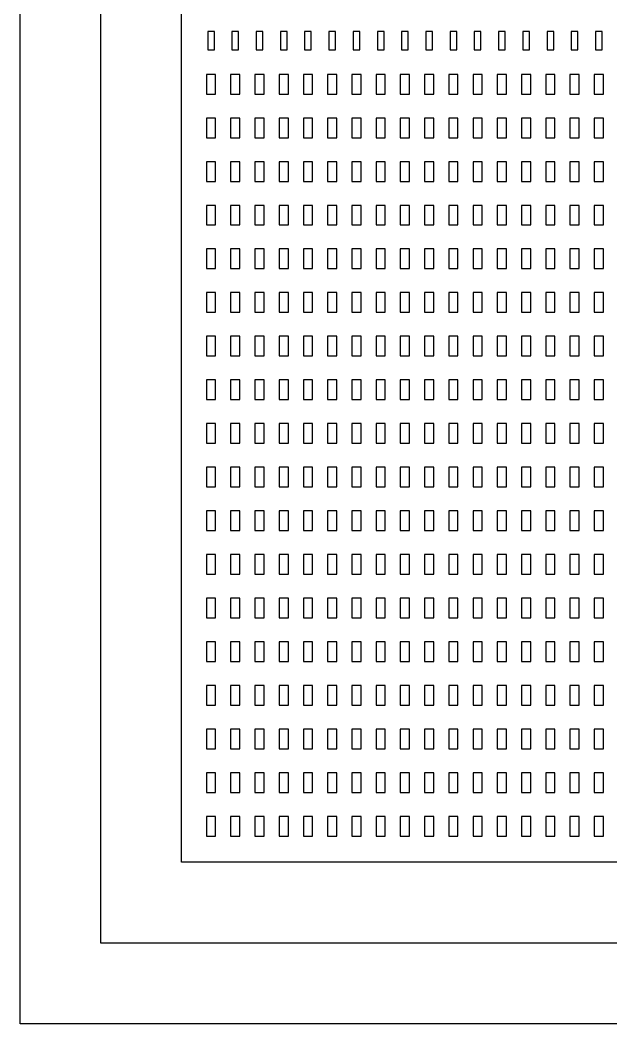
# Model space of a CAD drawing. Extents: x -7000 to 3750, y -6210 to 6210.
# Drawn here: x -4230.06 to -4219.09, y 2738.51 to 2757.14 of the extents above; entities that cross this region are included whole.
import ezdxf

# ---------------------------------------------------------------- set-up
doc = ezdxf.new("R2010")
doc.units = 0

msp = doc.modelspace()

# ---------------------------------------------------------------- linework, layer by layer
at = {"layer": 'HBSiProtectLayer'}
msp.add_lwpolyline([(-4217.621, 2770), (-4210.053, 2760), (-4210.053, 2740.013), (-4228.561, 2740.013), (-4228.561, 2760), (-4220.993, 2770)], close=True, dxfattribs=at)
at = {"layer": 'HoleLayer'}
for points in [[(-4226.5775, 2756.931), (-4226.5775, 2756.589), (-4226.4535, 2756.589), (-4226.4535, 2756.931)], [(-4226.1275, 2756.931), (-4226.1275, 2756.589), (-4226.0035, 2756.589), (-4226.0035, 2756.931)], [(-4225.6775, 2756.931), (-4225.6775, 2756.589), (-4225.5535, 2756.589), (-4225.5535, 2756.931)], [(-4225.2275, 2756.931), (-4225.2275, 2756.589), (-4225.1035, 2756.589), (-4225.1035, 2756.931)], [(-4224.7775, 2756.931), (-4224.7775, 2756.589), (-4224.6535, 2756.589), (-4224.6535, 2756.931)], [(-4224.3275, 2756.931), (-4224.3275, 2756.589), (-4224.2035, 2756.589), (-4224.2035, 2756.931)], [(-4223.8775, 2756.931), (-4223.8775, 2756.589), (-4223.7535, 2756.589), (-4223.7535, 2756.931)], [(-4223.4275, 2756.931), (-4223.4275, 2756.589), (-4223.3035, 2756.589), (-4223.3035, 2756.931)], [(-4222.9775, 2756.931), (-4222.9775, 2756.589), (-4222.8535, 2756.589), (-4222.8535, 2756.931)], [(-4222.5275, 2756.931), (-4222.5275, 2756.589), (-4222.4035, 2756.589), (-4222.4035, 2756.931)], [(-4222.0775, 2756.931), (-4222.0775, 2756.589), (-4221.9535, 2756.589), (-4221.9535, 2756.931)], [(-4221.6275, 2756.931), (-4221.6275, 2756.589), (-4221.5035, 2756.589), (-4221.5035, 2756.931)], [(-4221.1775, 2756.931), (-4221.1775, 2756.589), (-4221.0535, 2756.589), (-4221.0535, 2756.931)], [(-4220.7275, 2756.931), (-4220.7275, 2756.589), (-4220.6035, 2756.589), (-4220.6035, 2756.931)], [(-4220.2775, 2756.931), (-4220.2775, 2756.589), (-4220.1535, 2756.589), (-4220.1535, 2756.931)], [(-4219.8275, 2756.931), (-4219.8275, 2756.589), (-4219.7035, 2756.589), (-4219.7035, 2756.931)], [(-4219.3775, 2756.931), (-4219.3775, 2756.589), (-4219.2535, 2756.589), (-4219.2535, 2756.931)], [(-4226.601, 2756.1323), (-4226.601, 2755.7677), (-4226.43, 2755.7677), (-4226.43, 2756.1323)], [(-4226.151, 2756.1323), (-4226.151, 2755.7677), (-4225.98, 2755.7677), (-4225.98, 2756.1323)], [(-4225.701, 2756.1323), (-4225.701, 2755.7677), (-4225.53, 2755.7677), (-4225.53, 2756.1323)], [(-4225.251, 2756.1323), (-4225.251, 2755.7677), (-4225.08, 2755.7677), (-4225.08, 2756.1323)], [(-4224.801, 2756.1323), (-4224.801, 2755.7677), (-4224.63, 2755.7677), (-4224.63, 2756.1323)], [(-4224.351, 2756.1323), (-4224.351, 2755.7677), (-4224.18, 2755.7677), (-4224.18, 2756.1323)], [(-4223.901, 2756.1323), (-4223.901, 2755.7677), (-4223.73, 2755.7677), (-4223.73, 2756.1323)], [(-4223.451, 2756.1323), (-4223.451, 2755.7677), (-4223.28, 2755.7677), (-4223.28, 2756.1323)], [(-4223.001, 2756.1323), (-4223.001, 2755.7677), (-4222.83, 2755.7677), (-4222.83, 2756.1323)], [(-4222.551, 2756.1323), (-4222.551, 2755.7677), (-4222.38, 2755.7677), (-4222.38, 2756.1323)], [(-4222.101, 2756.1323), (-4222.101, 2755.7677), (-4221.93, 2755.7677), (-4221.93, 2756.1323)], [(-4221.651, 2756.1323), (-4221.651, 2755.7677), (-4221.48, 2755.7677), (-4221.48, 2756.1323)], [(-4221.201, 2756.1323), (-4221.201, 2755.7677), (-4221.03, 2755.7677), (-4221.03, 2756.1323)], [(-4220.751, 2756.1323), (-4220.751, 2755.7677), (-4220.58, 2755.7677), (-4220.58, 2756.1323)], [(-4220.301, 2756.1323), (-4220.301, 2755.7677), (-4220.13, 2755.7677), (-4220.13, 2756.1323)], [(-4219.851, 2756.1323), (-4219.851, 2755.7677), (-4219.68, 2755.7677), (-4219.68, 2756.1323)], [(-4219.401, 2756.1323), (-4219.401, 2755.7677), (-4219.23, 2755.7677), (-4219.23, 2756.1323)], [(-4226.601, 2755.3223), (-4226.601, 2754.9578), (-4226.43, 2754.9578), (-4226.43, 2755.3223)], [(-4226.151, 2755.3223), (-4226.151, 2754.9578), (-4225.98, 2754.9578), (-4225.98, 2755.3223)], [(-4225.701, 2755.3223), (-4225.701, 2754.9578), (-4225.53, 2754.9578), (-4225.53, 2755.3223)], [(-4225.251, 2755.3223), (-4225.251, 2754.9578), (-4225.08, 2754.9578), (-4225.08, 2755.3223)], [(-4224.801, 2755.3223), (-4224.801, 2754.9578), (-4224.63, 2754.9578), (-4224.63, 2755.3223)], [(-4224.351, 2755.3223), (-4224.351, 2754.9578), (-4224.18, 2754.9578), (-4224.18, 2755.3223)], [(-4223.901, 2755.3223), (-4223.901, 2754.9578), (-4223.73, 2754.9578), (-4223.73, 2755.3223)], [(-4223.451, 2755.3223), (-4223.451, 2754.9578), (-4223.28, 2754.9578), (-4223.28, 2755.3223)], [(-4223.001, 2755.3223), (-4223.001, 2754.9578), (-4222.83, 2754.9578), (-4222.83, 2755.3223)], [(-4222.551, 2755.3223), (-4222.551, 2754.9578), (-4222.38, 2754.9578), (-4222.38, 2755.3223)], [(-4222.101, 2755.3223), (-4222.101, 2754.9578), (-4221.93, 2754.9578), (-4221.93, 2755.3223)], [(-4221.651, 2755.3223), (-4221.651, 2754.9578), (-4221.48, 2754.9578), (-4221.48, 2755.3223)], [(-4221.201, 2755.3223), (-4221.201, 2754.9578), (-4221.03, 2754.9578), (-4221.03, 2755.3223)], [(-4220.751, 2755.3223), (-4220.751, 2754.9578), (-4220.58, 2754.9578), (-4220.58, 2755.3223)], [(-4220.301, 2755.3223), (-4220.301, 2754.9578), (-4220.13, 2754.9578), (-4220.13, 2755.3223)], [(-4219.851, 2755.3223), (-4219.851, 2754.9578), (-4219.68, 2754.9578), (-4219.68, 2755.3223)], [(-4219.401, 2755.3223), (-4219.401, 2754.9578), (-4219.23, 2754.9578), (-4219.23, 2755.3223)], [(-4226.601, 2754.5122), (-4226.601, 2754.1477), (-4226.43, 2754.1477), (-4226.43, 2754.5122)], [(-4226.151, 2754.5122), (-4226.151, 2754.1477), (-4225.98, 2754.1477), (-4225.98, 2754.5122)], [(-4225.701, 2754.5122), (-4225.701, 2754.1477), (-4225.53, 2754.1477), (-4225.53, 2754.5122)], [(-4225.251, 2754.5122), (-4225.251, 2754.1477), (-4225.08, 2754.1477), (-4225.08, 2754.5122)], [(-4224.801, 2754.5122), (-4224.801, 2754.1477), (-4224.63, 2754.1477), (-4224.63, 2754.5122)], [(-4224.351, 2754.5122), (-4224.351, 2754.1477), (-4224.18, 2754.1477), (-4224.18, 2754.5122)], [(-4223.901, 2754.5122), (-4223.901, 2754.1477), (-4223.73, 2754.1477), (-4223.73, 2754.5122)], [(-4223.451, 2754.5122), (-4223.451, 2754.1477), (-4223.28, 2754.1477), (-4223.28, 2754.5122)], [(-4223.001, 2754.5122), (-4223.001, 2754.1477), (-4222.83, 2754.1477), (-4222.83, 2754.5122)], [(-4222.551, 2754.5122), (-4222.551, 2754.1477), (-4222.38, 2754.1477), (-4222.38, 2754.5122)], [(-4222.101, 2754.5122), (-4222.101, 2754.1477), (-4221.93, 2754.1477), (-4221.93, 2754.5122)], [(-4221.651, 2754.5122), (-4221.651, 2754.1477), (-4221.48, 2754.1477), (-4221.48, 2754.5122)], [(-4221.201, 2754.5122), (-4221.201, 2754.1477), (-4221.03, 2754.1477), (-4221.03, 2754.5122)], [(-4220.751, 2754.5122), (-4220.751, 2754.1477), (-4220.58, 2754.1477), (-4220.58, 2754.5122)], [(-4220.301, 2754.5122), (-4220.301, 2754.1477), (-4220.13, 2754.1477), (-4220.13, 2754.5122)], [(-4219.851, 2754.5122), (-4219.851, 2754.1477), (-4219.68, 2754.1477), (-4219.68, 2754.5122)], [(-4219.401, 2754.5122), (-4219.401, 2754.1477), (-4219.23, 2754.1477), (-4219.23, 2754.5122)], [(-4226.601, 2753.7022), (-4226.601, 2753.3377), (-4226.43, 2753.3377), (-4226.43, 2753.7022)], [(-4226.151, 2753.7022), (-4226.151, 2753.3377), (-4225.98, 2753.3377), (-4225.98, 2753.7022)], [(-4225.701, 2753.7022), (-4225.701, 2753.3377), (-4225.53, 2753.3377), (-4225.53, 2753.7022)], [(-4225.251, 2753.7022), (-4225.251, 2753.3377), (-4225.08, 2753.3377), (-4225.08, 2753.7022)], [(-4224.801, 2753.7022), (-4224.801, 2753.3377), (-4224.63, 2753.3377), (-4224.63, 2753.7022)], [(-4224.351, 2753.7022), (-4224.351, 2753.3377), (-4224.18, 2753.3377), (-4224.18, 2753.7022)], [(-4223.901, 2753.7022), (-4223.901, 2753.3377), (-4223.73, 2753.3377), (-4223.73, 2753.7022)], [(-4223.451, 2753.7022), (-4223.451, 2753.3377), (-4223.28, 2753.3377), (-4223.28, 2753.7022)], [(-4223.001, 2753.7022), (-4223.001, 2753.3377), (-4222.83, 2753.3377), (-4222.83, 2753.7022)], [(-4222.551, 2753.7022), (-4222.551, 2753.3377), (-4222.38, 2753.3377), (-4222.38, 2753.7022)], [(-4222.101, 2753.7022), (-4222.101, 2753.3377), (-4221.93, 2753.3377), (-4221.93, 2753.7022)], [(-4221.651, 2753.7022), (-4221.651, 2753.3377), (-4221.48, 2753.3377), (-4221.48, 2753.7022)], [(-4221.201, 2753.7022), (-4221.201, 2753.3377), (-4221.03, 2753.3377), (-4221.03, 2753.7022)], [(-4220.751, 2753.7022), (-4220.751, 2753.3377), (-4220.58, 2753.3377), (-4220.58, 2753.7022)], [(-4220.301, 2753.7022), (-4220.301, 2753.3377), (-4220.13, 2753.3377), (-4220.13, 2753.7022)], [(-4219.851, 2753.7022), (-4219.851, 2753.3377), (-4219.68, 2753.3377), (-4219.68, 2753.7022)], [(-4219.401, 2753.7022), (-4219.401, 2753.3377), (-4219.23, 2753.3377), (-4219.23, 2753.7022)], [(-4226.601, 2752.8922), (-4226.601, 2752.5277), (-4226.43, 2752.5277), (-4226.43, 2752.8922)], [(-4226.151, 2752.8922), (-4226.151, 2752.5277), (-4225.98, 2752.5277), (-4225.98, 2752.8922)], [(-4225.701, 2752.8922), (-4225.701, 2752.5277), (-4225.53, 2752.5277), (-4225.53, 2752.8922)], [(-4225.251, 2752.8922), (-4225.251, 2752.5277), (-4225.08, 2752.5277), (-4225.08, 2752.8922)], [(-4224.801, 2752.8922), (-4224.801, 2752.5277), (-4224.63, 2752.5277), (-4224.63, 2752.8922)], [(-4224.351, 2752.8922), (-4224.351, 2752.5277), (-4224.18, 2752.5277), (-4224.18, 2752.8922)], [(-4223.901, 2752.8922), (-4223.901, 2752.5277), (-4223.73, 2752.5277), (-4223.73, 2752.8922)], [(-4223.451, 2752.8922), (-4223.451, 2752.5277), (-4223.28, 2752.5277), (-4223.28, 2752.8922)], [(-4223.001, 2752.8922), (-4223.001, 2752.5277), (-4222.83, 2752.5277), (-4222.83, 2752.8922)], [(-4222.551, 2752.8922), (-4222.551, 2752.5277), (-4222.38, 2752.5277), (-4222.38, 2752.8922)], [(-4222.101, 2752.8922), (-4222.101, 2752.5277), (-4221.93, 2752.5277), (-4221.93, 2752.8922)], [(-4221.651, 2752.8922), (-4221.651, 2752.5277), (-4221.48, 2752.5277), (-4221.48, 2752.8922)], [(-4221.201, 2752.8922), (-4221.201, 2752.5277), (-4221.03, 2752.5277), (-4221.03, 2752.8922)], [(-4220.751, 2752.8922), (-4220.751, 2752.5277), (-4220.58, 2752.5277), (-4220.58, 2752.8922)], [(-4220.301, 2752.8922), (-4220.301, 2752.5277), (-4220.13, 2752.5277), (-4220.13, 2752.8922)], [(-4219.851, 2752.8922), (-4219.851, 2752.5277), (-4219.68, 2752.5277), (-4219.68, 2752.8922)], [(-4219.401, 2752.8922), (-4219.401, 2752.5277), (-4219.23, 2752.5277), (-4219.23, 2752.8922)], [(-4226.601, 2752.0822), (-4226.601, 2751.7177), (-4226.43, 2751.7177), (-4226.43, 2752.0822)], [(-4226.151, 2752.0822), (-4226.151, 2751.7177), (-4225.98, 2751.7177), (-4225.98, 2752.0822)], [(-4225.701, 2752.0822), (-4225.701, 2751.7177), (-4225.53, 2751.7177), (-4225.53, 2752.0822)], [(-4225.251, 2752.0822), (-4225.251, 2751.7177), (-4225.08, 2751.7177), (-4225.08, 2752.0822)], [(-4224.801, 2752.0822), (-4224.801, 2751.7177), (-4224.63, 2751.7177), (-4224.63, 2752.0822)], [(-4224.351, 2752.0822), (-4224.351, 2751.7177), (-4224.18, 2751.7177), (-4224.18, 2752.0822)], [(-4223.901, 2752.0822), (-4223.901, 2751.7177), (-4223.73, 2751.7177), (-4223.73, 2752.0822)], [(-4223.451, 2752.0822), (-4223.451, 2751.7177), (-4223.28, 2751.7177), (-4223.28, 2752.0822)], [(-4223.001, 2752.0822), (-4223.001, 2751.7177), (-4222.83, 2751.7177), (-4222.83, 2752.0822)], [(-4222.551, 2752.0822), (-4222.551, 2751.7177), (-4222.38, 2751.7177), (-4222.38, 2752.0822)], [(-4222.101, 2752.0822), (-4222.101, 2751.7177), (-4221.93, 2751.7177), (-4221.93, 2752.0822)], [(-4221.651, 2752.0822), (-4221.651, 2751.7177), (-4221.48, 2751.7177), (-4221.48, 2752.0822)], [(-4221.201, 2752.0822), (-4221.201, 2751.7177), (-4221.03, 2751.7177), (-4221.03, 2752.0822)], [(-4220.751, 2752.0822), (-4220.751, 2751.7177), (-4220.58, 2751.7177), (-4220.58, 2752.0822)], [(-4220.301, 2752.0822), (-4220.301, 2751.7177), (-4220.13, 2751.7177), (-4220.13, 2752.0822)], [(-4219.851, 2752.0822), (-4219.851, 2751.7177), (-4219.68, 2751.7177), (-4219.68, 2752.0822)], [(-4219.401, 2752.0822), (-4219.401, 2751.7177), (-4219.23, 2751.7177), (-4219.23, 2752.0822)], [(-4226.601, 2751.2722), (-4226.601, 2750.9077), (-4226.43, 2750.9077), (-4226.43, 2751.2722)], [(-4226.151, 2751.2722), (-4226.151, 2750.9077), (-4225.98, 2750.9077), (-4225.98, 2751.2722)], [(-4225.701, 2751.2722), (-4225.701, 2750.9077), (-4225.53, 2750.9077), (-4225.53, 2751.2722)], [(-4225.251, 2751.2722), (-4225.251, 2750.9077), (-4225.08, 2750.9077), (-4225.08, 2751.2722)], [(-4224.801, 2751.2722), (-4224.801, 2750.9077), (-4224.63, 2750.9077), (-4224.63, 2751.2722)], [(-4224.351, 2751.2722), (-4224.351, 2750.9077), (-4224.18, 2750.9077), (-4224.18, 2751.2722)], [(-4223.901, 2751.2722), (-4223.901, 2750.9077), (-4223.73, 2750.9077), (-4223.73, 2751.2722)], [(-4223.451, 2751.2722), (-4223.451, 2750.9077), (-4223.28, 2750.9077), (-4223.28, 2751.2722)], [(-4223.001, 2751.2722), (-4223.001, 2750.9077), (-4222.83, 2750.9077), (-4222.83, 2751.2722)], [(-4222.551, 2751.2722), (-4222.551, 2750.9077), (-4222.38, 2750.9077), (-4222.38, 2751.2722)], [(-4222.101, 2751.2722), (-4222.101, 2750.9077), (-4221.93, 2750.9077), (-4221.93, 2751.2722)], [(-4221.651, 2751.2722), (-4221.651, 2750.9077), (-4221.48, 2750.9077), (-4221.48, 2751.2722)], [(-4221.201, 2751.2722), (-4221.201, 2750.9077), (-4221.03, 2750.9077), (-4221.03, 2751.2722)], [(-4220.751, 2751.2722), (-4220.751, 2750.9077), (-4220.58, 2750.9077), (-4220.58, 2751.2722)], [(-4220.301, 2751.2722), (-4220.301, 2750.9077), (-4220.13, 2750.9077), (-4220.13, 2751.2722)], [(-4219.851, 2751.2722), (-4219.851, 2750.9077), (-4219.68, 2750.9077), (-4219.68, 2751.2722)], [(-4219.401, 2751.2722), (-4219.401, 2750.9077), (-4219.23, 2750.9077), (-4219.23, 2751.2722)], [(-4226.601, 2750.4623), (-4226.601, 2750.0977), (-4226.43, 2750.0977), (-4226.43, 2750.4623)], [(-4226.151, 2750.4623), (-4226.151, 2750.0977), (-4225.98, 2750.0977), (-4225.98, 2750.4623)], [(-4225.701, 2750.4623), (-4225.701, 2750.0977), (-4225.53, 2750.0977), (-4225.53, 2750.4623)], [(-4225.251, 2750.4623), (-4225.251, 2750.0977), (-4225.08, 2750.0977), (-4225.08, 2750.4623)], [(-4224.801, 2750.4623), (-4224.801, 2750.0977), (-4224.63, 2750.0977), (-4224.63, 2750.4623)], [(-4224.351, 2750.4623), (-4224.351, 2750.0977), (-4224.18, 2750.0977), (-4224.18, 2750.4623)], [(-4223.901, 2750.4623), (-4223.901, 2750.0977), (-4223.73, 2750.0977), (-4223.73, 2750.4623)], [(-4223.451, 2750.4623), (-4223.451, 2750.0977), (-4223.28, 2750.0977), (-4223.28, 2750.4623)], [(-4223.001, 2750.4623), (-4223.001, 2750.0977), (-4222.83, 2750.0977), (-4222.83, 2750.4623)], [(-4222.551, 2750.4623), (-4222.551, 2750.0977), (-4222.38, 2750.0977), (-4222.38, 2750.4623)], [(-4222.101, 2750.4623), (-4222.101, 2750.0977), (-4221.93, 2750.0977), (-4221.93, 2750.4623)], [(-4221.651, 2750.4623), (-4221.651, 2750.0977), (-4221.48, 2750.0977), (-4221.48, 2750.4623)], [(-4221.201, 2750.4623), (-4221.201, 2750.0977), (-4221.03, 2750.0977), (-4221.03, 2750.4623)], [(-4220.751, 2750.4623), (-4220.751, 2750.0977), (-4220.58, 2750.0977), (-4220.58, 2750.4623)], [(-4220.301, 2750.4623), (-4220.301, 2750.0977), (-4220.13, 2750.0977), (-4220.13, 2750.4623)], [(-4219.851, 2750.4623), (-4219.851, 2750.0977), (-4219.68, 2750.0977), (-4219.68, 2750.4623)], [(-4219.401, 2750.4623), (-4219.401, 2750.0977), (-4219.23, 2750.0977), (-4219.23, 2750.4623)], [(-4226.601, 2749.6523), (-4226.601, 2749.2877), (-4226.43, 2749.2877), (-4226.43, 2749.6523)], [(-4226.151, 2749.6523), (-4226.151, 2749.2877), (-4225.98, 2749.2877), (-4225.98, 2749.6523)], [(-4225.701, 2749.6523), (-4225.701, 2749.2877), (-4225.53, 2749.2877), (-4225.53, 2749.6523)], [(-4225.251, 2749.6523), (-4225.251, 2749.2877), (-4225.08, 2749.2877), (-4225.08, 2749.6523)], [(-4224.801, 2749.6523), (-4224.801, 2749.2877), (-4224.63, 2749.2877), (-4224.63, 2749.6523)], [(-4224.351, 2749.6523), (-4224.351, 2749.2877), (-4224.18, 2749.2877), (-4224.18, 2749.6523)], [(-4223.901, 2749.6523), (-4223.901, 2749.2877), (-4223.73, 2749.2877), (-4223.73, 2749.6523)], [(-4223.451, 2749.6523), (-4223.451, 2749.2877), (-4223.28, 2749.2877), (-4223.28, 2749.6523)], [(-4223.001, 2749.6523), (-4223.001, 2749.2877), (-4222.83, 2749.2877), (-4222.83, 2749.6523)], [(-4222.551, 2749.6523), (-4222.551, 2749.2877), (-4222.38, 2749.2877), (-4222.38, 2749.6523)], [(-4222.101, 2749.6523), (-4222.101, 2749.2877), (-4221.93, 2749.2877), (-4221.93, 2749.6523)], [(-4221.651, 2749.6523), (-4221.651, 2749.2877), (-4221.48, 2749.2877), (-4221.48, 2749.6523)], [(-4221.201, 2749.6523), (-4221.201, 2749.2877), (-4221.03, 2749.2877), (-4221.03, 2749.6523)], [(-4220.751, 2749.6523), (-4220.751, 2749.2877), (-4220.58, 2749.2877), (-4220.58, 2749.6523)], [(-4220.301, 2749.6523), (-4220.301, 2749.2877), (-4220.13, 2749.2877), (-4220.13, 2749.6523)], [(-4219.851, 2749.6523), (-4219.851, 2749.2877), (-4219.68, 2749.2877), (-4219.68, 2749.6523)], [(-4219.401, 2749.6523), (-4219.401, 2749.2877), (-4219.23, 2749.2877), (-4219.23, 2749.6523)], [(-4226.601, 2748.8423), (-4226.601, 2748.4778), (-4226.43, 2748.4778), (-4226.43, 2748.8423)], [(-4226.151, 2748.8423), (-4226.151, 2748.4778), (-4225.98, 2748.4778), (-4225.98, 2748.8423)], [(-4225.701, 2748.8423), (-4225.701, 2748.4778), (-4225.53, 2748.4778), (-4225.53, 2748.8423)], [(-4225.251, 2748.8423), (-4225.251, 2748.4778), (-4225.08, 2748.4778), (-4225.08, 2748.8423)], [(-4224.801, 2748.8423), (-4224.801, 2748.4778), (-4224.63, 2748.4778), (-4224.63, 2748.8423)], [(-4224.351, 2748.8423), (-4224.351, 2748.4778), (-4224.18, 2748.4778), (-4224.18, 2748.8423)], [(-4223.901, 2748.8423), (-4223.901, 2748.4778), (-4223.73, 2748.4778), (-4223.73, 2748.8423)], [(-4223.451, 2748.8423), (-4223.451, 2748.4778), (-4223.28, 2748.4778), (-4223.28, 2748.8423)], [(-4223.001, 2748.8423), (-4223.001, 2748.4778), (-4222.83, 2748.4778), (-4222.83, 2748.8423)], [(-4222.551, 2748.8423), (-4222.551, 2748.4778), (-4222.38, 2748.4778), (-4222.38, 2748.8423)], [(-4222.101, 2748.8423), (-4222.101, 2748.4778), (-4221.93, 2748.4778), (-4221.93, 2748.8423)], [(-4221.651, 2748.8423), (-4221.651, 2748.4778), (-4221.48, 2748.4778), (-4221.48, 2748.8423)], [(-4221.201, 2748.8423), (-4221.201, 2748.4778), (-4221.03, 2748.4778), (-4221.03, 2748.8423)], [(-4220.751, 2748.8423), (-4220.751, 2748.4778), (-4220.58, 2748.4778), (-4220.58, 2748.8423)], [(-4220.301, 2748.8423), (-4220.301, 2748.4778), (-4220.13, 2748.4778), (-4220.13, 2748.8423)], [(-4219.851, 2748.8423), (-4219.851, 2748.4778), (-4219.68, 2748.4778), (-4219.68, 2748.8423)], [(-4219.401, 2748.8423), (-4219.401, 2748.4778), (-4219.23, 2748.4778), (-4219.23, 2748.8423)], [(-4226.601, 2748.0323), (-4226.601, 2747.6678), (-4226.43, 2747.6678), (-4226.43, 2748.0323)], [(-4226.151, 2748.0323), (-4226.151, 2747.6678), (-4225.98, 2747.6678), (-4225.98, 2748.0323)], [(-4225.701, 2748.0323), (-4225.701, 2747.6678), (-4225.53, 2747.6678), (-4225.53, 2748.0323)], [(-4225.251, 2748.0323), (-4225.251, 2747.6678), (-4225.08, 2747.6678), (-4225.08, 2748.0323)], [(-4224.801, 2748.0323), (-4224.801, 2747.6678), (-4224.63, 2747.6678), (-4224.63, 2748.0323)], [(-4224.351, 2748.0323), (-4224.351, 2747.6678), (-4224.18, 2747.6678), (-4224.18, 2748.0323)], [(-4223.901, 2748.0323), (-4223.901, 2747.6678), (-4223.73, 2747.6678), (-4223.73, 2748.0323)], [(-4223.451, 2748.0323), (-4223.451, 2747.6678), (-4223.28, 2747.6678), (-4223.28, 2748.0323)], [(-4223.001, 2748.0323), (-4223.001, 2747.6678), (-4222.83, 2747.6678), (-4222.83, 2748.0323)], [(-4222.551, 2748.0323), (-4222.551, 2747.6678), (-4222.38, 2747.6678), (-4222.38, 2748.0323)], [(-4222.101, 2748.0323), (-4222.101, 2747.6678), (-4221.93, 2747.6678), (-4221.93, 2748.0323)], [(-4221.651, 2748.0323), (-4221.651, 2747.6678), (-4221.48, 2747.6678), (-4221.48, 2748.0323)], [(-4221.201, 2748.0323), (-4221.201, 2747.6678), (-4221.03, 2747.6678), (-4221.03, 2748.0323)], [(-4220.751, 2748.0323), (-4220.751, 2747.6678), (-4220.58, 2747.6678), (-4220.58, 2748.0323)], [(-4220.301, 2748.0323), (-4220.301, 2747.6678), (-4220.13, 2747.6678), (-4220.13, 2748.0323)], [(-4219.851, 2748.0323), (-4219.851, 2747.6678), (-4219.68, 2747.6678), (-4219.68, 2748.0323)], [(-4219.401, 2748.0323), (-4219.401, 2747.6678), (-4219.23, 2747.6678), (-4219.23, 2748.0323)], [(-4226.601, 2747.2222), (-4226.601, 2746.8577), (-4226.43, 2746.8577), (-4226.43, 2747.2222)], [(-4226.151, 2747.2222), (-4226.151, 2746.8577), (-4225.98, 2746.8577), (-4225.98, 2747.2222)], [(-4225.701, 2747.2222), (-4225.701, 2746.8577), (-4225.53, 2746.8577), (-4225.53, 2747.2222)], [(-4225.251, 2747.2222), (-4225.251, 2746.8577), (-4225.08, 2746.8577), (-4225.08, 2747.2222)], [(-4224.801, 2747.2222), (-4224.801, 2746.8577), (-4224.63, 2746.8577), (-4224.63, 2747.2222)], [(-4224.351, 2747.2222), (-4224.351, 2746.8577), (-4224.18, 2746.8577), (-4224.18, 2747.2222)], [(-4223.901, 2747.2222), (-4223.901, 2746.8577), (-4223.73, 2746.8577), (-4223.73, 2747.2222)], [(-4223.451, 2747.2222), (-4223.451, 2746.8577), (-4223.28, 2746.8577), (-4223.28, 2747.2222)], [(-4223.001, 2747.2222), (-4223.001, 2746.8577), (-4222.83, 2746.8577), (-4222.83, 2747.2222)], [(-4222.551, 2747.2222), (-4222.551, 2746.8577), (-4222.38, 2746.8577), (-4222.38, 2747.2222)], [(-4222.101, 2747.2222), (-4222.101, 2746.8577), (-4221.93, 2746.8577), (-4221.93, 2747.2222)], [(-4221.651, 2747.2222), (-4221.651, 2746.8577), (-4221.48, 2746.8577), (-4221.48, 2747.2222)], [(-4221.201, 2747.2222), (-4221.201, 2746.8577), (-4221.03, 2746.8577), (-4221.03, 2747.2222)], [(-4220.751, 2747.2222), (-4220.751, 2746.8577), (-4220.58, 2746.8577), (-4220.58, 2747.2222)], [(-4220.301, 2747.2222), (-4220.301, 2746.8577), (-4220.13, 2746.8577), (-4220.13, 2747.2222)], [(-4219.851, 2747.2222), (-4219.851, 2746.8577), (-4219.68, 2746.8577), (-4219.68, 2747.2222)], [(-4219.401, 2747.2222), (-4219.401, 2746.8577), (-4219.23, 2746.8577), (-4219.23, 2747.2222)], [(-4226.601, 2746.4122), (-4226.601, 2746.0477), (-4226.43, 2746.0477), (-4226.43, 2746.4122)], [(-4226.151, 2746.4122), (-4226.151, 2746.0477), (-4225.98, 2746.0477), (-4225.98, 2746.4122)], [(-4225.701, 2746.4122), (-4225.701, 2746.0477), (-4225.53, 2746.0477), (-4225.53, 2746.4122)], [(-4225.251, 2746.4122), (-4225.251, 2746.0477), (-4225.08, 2746.0477), (-4225.08, 2746.4122)], [(-4224.801, 2746.4122), (-4224.801, 2746.0477), (-4224.63, 2746.0477), (-4224.63, 2746.4122)], [(-4224.351, 2746.4122), (-4224.351, 2746.0477), (-4224.18, 2746.0477), (-4224.18, 2746.4122)], [(-4223.901, 2746.4122), (-4223.901, 2746.0477), (-4223.73, 2746.0477), (-4223.73, 2746.4122)], [(-4223.451, 2746.4122), (-4223.451, 2746.0477), (-4223.28, 2746.0477), (-4223.28, 2746.4122)], [(-4223.001, 2746.4122), (-4223.001, 2746.0477), (-4222.83, 2746.0477), (-4222.83, 2746.4122)], [(-4222.551, 2746.4122), (-4222.551, 2746.0477), (-4222.38, 2746.0477), (-4222.38, 2746.4122)], [(-4222.101, 2746.4122), (-4222.101, 2746.0477), (-4221.93, 2746.0477), (-4221.93, 2746.4122)], [(-4221.651, 2746.4122), (-4221.651, 2746.0477), (-4221.48, 2746.0477), (-4221.48, 2746.4122)], [(-4221.201, 2746.4122), (-4221.201, 2746.0477), (-4221.03, 2746.0477), (-4221.03, 2746.4122)], [(-4220.751, 2746.4122), (-4220.751, 2746.0477), (-4220.58, 2746.0477), (-4220.58, 2746.4122)], [(-4220.301, 2746.4122), (-4220.301, 2746.0477), (-4220.13, 2746.0477), (-4220.13, 2746.4122)], [(-4219.851, 2746.4122), (-4219.851, 2746.0477), (-4219.68, 2746.0477), (-4219.68, 2746.4122)], [(-4219.401, 2746.4122), (-4219.401, 2746.0477), (-4219.23, 2746.0477), (-4219.23, 2746.4122)], [(-4226.601, 2745.6022), (-4226.601, 2745.2377), (-4226.43, 2745.2377), (-4226.43, 2745.6022)], [(-4226.151, 2745.6022), (-4226.151, 2745.2377), (-4225.98, 2745.2377), (-4225.98, 2745.6022)], [(-4225.701, 2745.6022), (-4225.701, 2745.2377), (-4225.53, 2745.2377), (-4225.53, 2745.6022)], [(-4225.251, 2745.6022), (-4225.251, 2745.2377), (-4225.08, 2745.2377), (-4225.08, 2745.6022)], [(-4224.801, 2745.6022), (-4224.801, 2745.2377), (-4224.63, 2745.2377), (-4224.63, 2745.6022)], [(-4224.351, 2745.6022), (-4224.351, 2745.2377), (-4224.18, 2745.2377), (-4224.18, 2745.6022)], [(-4223.901, 2745.6022), (-4223.901, 2745.2377), (-4223.73, 2745.2377), (-4223.73, 2745.6022)], [(-4223.451, 2745.6022), (-4223.451, 2745.2377), (-4223.28, 2745.2377), (-4223.28, 2745.6022)], [(-4223.001, 2745.6022), (-4223.001, 2745.2377), (-4222.83, 2745.2377), (-4222.83, 2745.6022)], [(-4222.551, 2745.6022), (-4222.551, 2745.2377), (-4222.38, 2745.2377), (-4222.38, 2745.6022)], [(-4222.101, 2745.6022), (-4222.101, 2745.2377), (-4221.93, 2745.2377), (-4221.93, 2745.6022)], [(-4221.651, 2745.6022), (-4221.651, 2745.2377), (-4221.48, 2745.2377), (-4221.48, 2745.6022)], [(-4221.201, 2745.6022), (-4221.201, 2745.2377), (-4221.03, 2745.2377), (-4221.03, 2745.6022)], [(-4220.751, 2745.6022), (-4220.751, 2745.2377), (-4220.58, 2745.2377), (-4220.58, 2745.6022)], [(-4220.301, 2745.6022), (-4220.301, 2745.2377), (-4220.13, 2745.2377), (-4220.13, 2745.6022)], [(-4219.851, 2745.6022), (-4219.851, 2745.2377), (-4219.68, 2745.2377), (-4219.68, 2745.6022)], [(-4219.401, 2745.6022), (-4219.401, 2745.2377), (-4219.23, 2745.2377), (-4219.23, 2745.6022)], [(-4226.601, 2744.7922), (-4226.601, 2744.4277), (-4226.43, 2744.4277), (-4226.43, 2744.7922)], [(-4226.151, 2744.7922), (-4226.151, 2744.4277), (-4225.98, 2744.4277), (-4225.98, 2744.7922)], [(-4225.701, 2744.7922), (-4225.701, 2744.4277), (-4225.53, 2744.4277), (-4225.53, 2744.7922)], [(-4225.251, 2744.7922), (-4225.251, 2744.4277), (-4225.08, 2744.4277), (-4225.08, 2744.7922)], [(-4224.801, 2744.7922), (-4224.801, 2744.4277), (-4224.63, 2744.4277), (-4224.63, 2744.7922)], [(-4224.351, 2744.7922), (-4224.351, 2744.4277), (-4224.18, 2744.4277), (-4224.18, 2744.7922)], [(-4223.901, 2744.7922), (-4223.901, 2744.4277), (-4223.73, 2744.4277), (-4223.73, 2744.7922)], [(-4223.451, 2744.7922), (-4223.451, 2744.4277), (-4223.28, 2744.4277), (-4223.28, 2744.7922)], [(-4223.001, 2744.7922), (-4223.001, 2744.4277), (-4222.83, 2744.4277), (-4222.83, 2744.7922)], [(-4222.551, 2744.7922), (-4222.551, 2744.4277), (-4222.38, 2744.4277), (-4222.38, 2744.7922)], [(-4222.101, 2744.7922), (-4222.101, 2744.4277), (-4221.93, 2744.4277), (-4221.93, 2744.7922)], [(-4221.651, 2744.7922), (-4221.651, 2744.4277), (-4221.48, 2744.4277), (-4221.48, 2744.7922)], [(-4221.201, 2744.7922), (-4221.201, 2744.4277), (-4221.03, 2744.4277), (-4221.03, 2744.7922)], [(-4220.751, 2744.7922), (-4220.751, 2744.4277), (-4220.58, 2744.4277), (-4220.58, 2744.7922)], [(-4220.301, 2744.7922), (-4220.301, 2744.4277), (-4220.13, 2744.4277), (-4220.13, 2744.7922)], [(-4219.851, 2744.7922), (-4219.851, 2744.4277), (-4219.68, 2744.4277), (-4219.68, 2744.7922)], [(-4219.401, 2744.7922), (-4219.401, 2744.4277), (-4219.23, 2744.4277), (-4219.23, 2744.7922)], [(-4226.601, 2743.9823), (-4226.601, 2743.6177), (-4226.43, 2743.6177), (-4226.43, 2743.9823)], [(-4226.151, 2743.9823), (-4226.151, 2743.6177), (-4225.98, 2743.6177), (-4225.98, 2743.9823)], [(-4225.701, 2743.9823), (-4225.701, 2743.6177), (-4225.53, 2743.6177), (-4225.53, 2743.9823)], [(-4225.251, 2743.9823), (-4225.251, 2743.6177), (-4225.08, 2743.6177), (-4225.08, 2743.9823)], [(-4224.801, 2743.9823), (-4224.801, 2743.6177), (-4224.63, 2743.6177), (-4224.63, 2743.9823)], [(-4224.351, 2743.9823), (-4224.351, 2743.6177), (-4224.18, 2743.6177), (-4224.18, 2743.9823)], [(-4223.901, 2743.9823), (-4223.901, 2743.6177), (-4223.73, 2743.6177), (-4223.73, 2743.9823)], [(-4223.451, 2743.9823), (-4223.451, 2743.6177), (-4223.28, 2743.6177), (-4223.28, 2743.9823)], [(-4223.001, 2743.9823), (-4223.001, 2743.6177), (-4222.83, 2743.6177), (-4222.83, 2743.9823)], [(-4222.551, 2743.9823), (-4222.551, 2743.6177), (-4222.38, 2743.6177), (-4222.38, 2743.9823)], [(-4222.101, 2743.9823), (-4222.101, 2743.6177), (-4221.93, 2743.6177), (-4221.93, 2743.9823)], [(-4221.651, 2743.9823), (-4221.651, 2743.6177), (-4221.48, 2743.6177), (-4221.48, 2743.9823)], [(-4221.201, 2743.9823), (-4221.201, 2743.6177), (-4221.03, 2743.6177), (-4221.03, 2743.9823)], [(-4220.751, 2743.9823), (-4220.751, 2743.6177), (-4220.58, 2743.6177), (-4220.58, 2743.9823)], [(-4220.301, 2743.9823), (-4220.301, 2743.6177), (-4220.13, 2743.6177), (-4220.13, 2743.9823)], [(-4219.851, 2743.9823), (-4219.851, 2743.6177), (-4219.68, 2743.6177), (-4219.68, 2743.9823)], [(-4219.401, 2743.9823), (-4219.401, 2743.6177), (-4219.23, 2743.6177), (-4219.23, 2743.9823)], [(-4226.601, 2743.1723), (-4226.601, 2742.8077), (-4226.43, 2742.8077), (-4226.43, 2743.1723)], [(-4226.151, 2743.1723), (-4226.151, 2742.8077), (-4225.98, 2742.8077), (-4225.98, 2743.1723)], [(-4225.701, 2743.1723), (-4225.701, 2742.8077), (-4225.53, 2742.8077), (-4225.53, 2743.1723)], [(-4225.251, 2743.1723), (-4225.251, 2742.8077), (-4225.08, 2742.8077), (-4225.08, 2743.1723)], [(-4224.801, 2743.1723), (-4224.801, 2742.8077), (-4224.63, 2742.8077), (-4224.63, 2743.1723)], [(-4224.351, 2743.1723), (-4224.351, 2742.8077), (-4224.18, 2742.8077), (-4224.18, 2743.1723)], [(-4223.901, 2743.1723), (-4223.901, 2742.8077), (-4223.73, 2742.8077), (-4223.73, 2743.1723)], [(-4223.451, 2743.1723), (-4223.451, 2742.8077), (-4223.28, 2742.8077), (-4223.28, 2743.1723)], [(-4223.001, 2743.1723), (-4223.001, 2742.8077), (-4222.83, 2742.8077), (-4222.83, 2743.1723)], [(-4222.551, 2743.1723), (-4222.551, 2742.8077), (-4222.38, 2742.8077), (-4222.38, 2743.1723)], [(-4222.101, 2743.1723), (-4222.101, 2742.8077), (-4221.93, 2742.8077), (-4221.93, 2743.1723)], [(-4221.651, 2743.1723), (-4221.651, 2742.8077), (-4221.48, 2742.8077), (-4221.48, 2743.1723)], [(-4221.201, 2743.1723), (-4221.201, 2742.8077), (-4221.03, 2742.8077), (-4221.03, 2743.1723)], [(-4220.751, 2743.1723), (-4220.751, 2742.8077), (-4220.58, 2742.8077), (-4220.58, 2743.1723)], [(-4220.301, 2743.1723), (-4220.301, 2742.8077), (-4220.13, 2742.8077), (-4220.13, 2743.1723)], [(-4219.851, 2743.1723), (-4219.851, 2742.8077), (-4219.68, 2742.8077), (-4219.68, 2743.1723)], [(-4219.401, 2743.1723), (-4219.401, 2742.8077), (-4219.23, 2742.8077), (-4219.23, 2743.1723)], [(-4226.601, 2742.3623), (-4226.601, 2741.9977), (-4226.43, 2741.9977), (-4226.43, 2742.3623)], [(-4226.151, 2742.3623), (-4226.151, 2741.9977), (-4225.98, 2741.9977), (-4225.98, 2742.3623)], [(-4225.701, 2742.3623), (-4225.701, 2741.9977), (-4225.53, 2741.9977), (-4225.53, 2742.3623)], [(-4225.251, 2742.3623), (-4225.251, 2741.9977), (-4225.08, 2741.9977), (-4225.08, 2742.3623)], [(-4224.801, 2742.3623), (-4224.801, 2741.9977), (-4224.63, 2741.9977), (-4224.63, 2742.3623)], [(-4224.351, 2742.3623), (-4224.351, 2741.9977), (-4224.18, 2741.9977), (-4224.18, 2742.3623)], [(-4223.901, 2742.3623), (-4223.901, 2741.9977), (-4223.73, 2741.9977), (-4223.73, 2742.3623)], [(-4223.451, 2742.3623), (-4223.451, 2741.9977), (-4223.28, 2741.9977), (-4223.28, 2742.3623)], [(-4223.001, 2742.3623), (-4223.001, 2741.9977), (-4222.83, 2741.9977), (-4222.83, 2742.3623)], [(-4222.551, 2742.3623), (-4222.551, 2741.9977), (-4222.38, 2741.9977), (-4222.38, 2742.3623)], [(-4222.101, 2742.3623), (-4222.101, 2741.9977), (-4221.93, 2741.9977), (-4221.93, 2742.3623)], [(-4221.651, 2742.3623), (-4221.651, 2741.9977), (-4221.48, 2741.9977), (-4221.48, 2742.3623)], [(-4221.201, 2742.3623), (-4221.201, 2741.9977), (-4221.03, 2741.9977), (-4221.03, 2742.3623)], [(-4220.751, 2742.3623), (-4220.751, 2741.9977), (-4220.58, 2741.9977), (-4220.58, 2742.3623)], [(-4220.301, 2742.3623), (-4220.301, 2741.9977), (-4220.13, 2741.9977), (-4220.13, 2742.3623)], [(-4219.851, 2742.3623), (-4219.851, 2741.9977), (-4219.68, 2741.9977), (-4219.68, 2742.3623)], [(-4219.401, 2742.3623), (-4219.401, 2741.9977), (-4219.23, 2741.9977), (-4219.23, 2742.3623)]]:
    msp.add_lwpolyline(points, close=True, dxfattribs=at)
at = {"layer": 'NegLayer'}
msp.add_lwpolyline([(-4216.121, 2770), (-4208.553, 2760), (-4208.553, 2738.513), (-4230.061, 2738.513), (-4230.061, 2760), (-4222.493, 2770)], close=True, dxfattribs=at)
at = {"layer": 'SiLayer'}
msp.add_lwpolyline([(-4219.121, 2770), (-4211.553, 2760), (-4211.553, 2741.513), (-4227.061, 2741.513), (-4227.061, 2760), (-4219.493, 2770)], close=True, dxfattribs=at)

doc.saveas('drawing.dxf')
